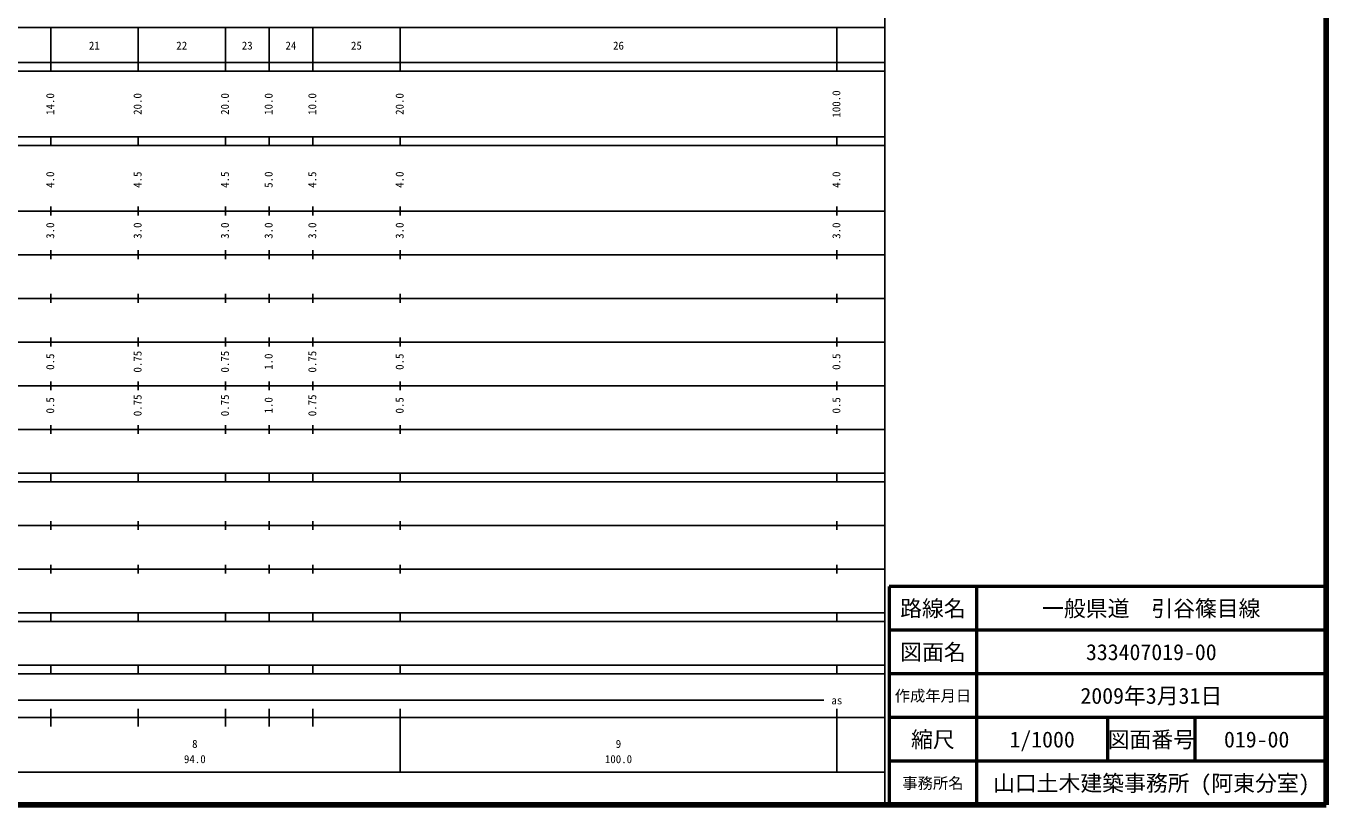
# Model space of a CAD drawing. Units: millimetres on the paper, enlarged 1000 times. Extents: x 40000 to 680000, y 20000 to 380000.
# Drawn here: x 382344 to 680000, y 20000 to 198357 of the extents above; entities that cross this region are included whole.
import ezdxf
from ezdxf.enums import TextEntityAlignment as Align

# ---------------------------------------------------------------- set-up
doc = ezdxf.new("R2010")
doc.units = ezdxf.units.MM
doc.header["$LTSCALE"] = 1000
for name, color, linetype, lineweight in [('M-TTL', 2, 'Continuous', 140), ('M-TTL-BAND', 7, 'Continuous', 25), ('M-TTL-FRAM', 2, 'Continuous', 50), ('M-TTL-LINE', 7, 'Continuous', 50)]:
    doc.layers.add(name, color=color, linetype=linetype, lineweight=lineweight)
doc.layers.add('M-TTL-TXT', color=7, linetype='Continuous')
doc.styles.add('ＭＳ ゴシック', font='')
doc.styles.get('ＭＳ ゴシック').set_extended_font_data('MS Gothic')

msp = doc.modelspace()

# ---------------------------------------------------------------- linework, layer by layer
at = {"layer": 'M-TTL'}
for p, q in [((680000, 20000), (680000, 380000)), ((40000, 20000), (680000, 20000))]:
    msp.add_line(p, q, dxfattribs=at)
at = {"layer": 'M-TTL-BAND'}
for p, q in [((579000, 20000), (579000, 370000)), ((68000, 198000), (579000, 198000)), ((388000, 188000), (388000, 198000)), ((408000, 188000), (408000, 198000)), ((428000, 188000), (428000, 198000)), ((438000, 188000), (438000, 198000)), ((448000, 188000), (448000, 198000)), ((468000, 188000), (468000, 198000)), ((568000, 188000), (568000, 198000)), ((40000, 190000), (579000, 190000)), ((40000, 188000), (579000, 188000)), ((40000, 173000), (579000, 173000)), ((388000, 171000), (388000, 173000)), ((408000, 171000), (408000, 173000)), ((428000, 171000), (428000, 173000)), ((438000, 171000), (438000, 173000)), ((448000, 171000), (448000, 173000)), ((468000, 171000), (468000, 173000)), ((568000, 171000), (568000, 173000)), ((40000, 171000), (579000, 171000)), ((40000, 156000), (579000, 156000)), ((388000, 155000), (388000, 157000)), ((408000, 155000), (408000, 157000)), ((428000, 155000), (428000, 157000)), ((438000, 155000), (438000, 157000)), ((448000, 155000), (448000, 157000)), ((468000, 155000), (468000, 157000)), ((568000, 155000), (568000, 157000)), ((46000, 146000), (579000, 146000)), ((388000, 145000), (388000, 147000)), ((408000, 145000), (408000, 147000)), ((428000, 145000), (428000, 147000)), ((438000, 145000), (438000, 147000)), ((448000, 145000), (448000, 147000)), ((468000, 145000), (468000, 147000)), ((568000, 145000), (568000, 147000)), ((388000, 135000), (388000, 137000)), ((408000, 135000), (408000, 137000)), ((428000, 135000), (428000, 137000)), ((438000, 135000), (438000, 137000)), ((448000, 135000), (448000, 137000)), ((468000, 135000), (468000, 137000)), ((568000, 135000), (568000, 137000)), ((52000, 136000), (579000, 136000)), ((46000, 126000), (579000, 126000)), ((388000, 125000), (388000, 127000)), ((408000, 125000), (408000, 127000)), ((428000, 125000), (428000, 127000)), ((438000, 125000), (438000, 127000)), ((448000, 125000), (448000, 127000)), ((468000, 125000), (468000, 127000)), ((568000, 125000), (568000, 127000)), ((388000, 115000), (388000, 117000)), ((408000, 115000), (408000, 117000)), ((428000, 115000), (428000, 117000)), ((438000, 115000), (438000, 117000)), ((448000, 115000), (448000, 117000)), ((468000, 115000), (468000, 117000)), ((568000, 115000), (568000, 117000)), ((52000, 116000), (579000, 116000)), ((46000, 106000), (579000, 106000)), ((388000, 105000), (388000, 107000)), ((408000, 105000), (408000, 107000)), ((428000, 105000), (428000, 107000)), ((438000, 105000), (438000, 107000)), ((448000, 105000), (448000, 107000)), ((468000, 105000), (468000, 107000)), ((568000, 105000), (568000, 107000)), ((40000, 96000), (579000, 96000)), ((388000, 94000), (388000, 96000)), ((408000, 94000), (408000, 96000)), ((428000, 94000), (428000, 96000)), ((438000, 94000), (438000, 96000)), ((448000, 94000), (448000, 96000)), ((468000, 94000), (468000, 96000)), ((568000, 94000), (568000, 96000)), ((40000, 94000), (579000, 94000)), ((49000, 84000), (579000, 84000)), ((388000, 83000), (388000, 85000)), ((408000, 83000), (408000, 85000)), ((428000, 83000), (428000, 85000)), ((438000, 83000), (438000, 85000)), ((448000, 83000), (448000, 85000)), ((468000, 83000), (468000, 85000)), ((568000, 83000), (568000, 85000)), ((388000, 73000), (388000, 75000)), ((408000, 73000), (408000, 75000)), ((428000, 73000), (428000, 75000)), ((438000, 73000), (438000, 75000)), ((448000, 73000), (448000, 75000)), ((468000, 73000), (468000, 75000)), ((568000, 73000), (568000, 75000)), ((40000, 74000), (579000, 74000)), ((40000, 64000), (579000, 64000)), ((388000, 62000), (388000, 64000)), ((408000, 62000), (408000, 64000)), ((428000, 62000), (428000, 64000)), ((438000, 62000), (438000, 64000)), ((448000, 62000), (448000, 64000)), ((468000, 62000), (468000, 64000)), ((568000, 62000), (568000, 64000)), ((40000, 62000), (579000, 62000)), ((40000, 52000), (579000, 52000)), ((388000, 50000), (388000, 52000)), ((408000, 50000), (408000, 52000)), ((428000, 50000), (428000, 52000)), ((438000, 50000), (438000, 52000)), ((448000, 50000), (448000, 52000)), ((468000, 50000), (468000, 52000)), ((568000, 50000), (568000, 52000)), ((40000, 50000), (579000, 50000)), ((71000, 44000), (565000, 44000)), ((388000, 38000), (388000, 42000)), ((408000, 38000), (408000, 42000)), ((428000, 38000), (428000, 42000)), ((438000, 38000), (438000, 42000)), ((448000, 38000), (448000, 42000)), ((468000, 27500), (468000, 42000)), ((568000, 27500), (568000, 42000)), ((40000, 40000), (579000, 40000)), ((68000, 27500), (579000, 27500))]:
    msp.add_line(p, q, dxfattribs=at)
at = {"layer": 'M-TTL-FRAM'}
for p, q in [((680000, 70000), (580000, 70000)), ((580000, 70000), (580000, 20000))]:
    msp.add_line(p, q, dxfattribs=at)
at = {"layer": 'M-TTL-LINE'}
for p, q in [((600000, 70000), (600000, 20000)), ((680000, 60000), (580000, 60000)), ((680000, 50000), (580000, 50000)), ((680000, 40000), (580000, 40000)), ((630000, 40000), (630000, 30000)), ((650000, 40000), (650000, 30000)), ((680000, 30000), (580000, 30000))]:
    msp.add_line(p, q, dxfattribs=at)

# ---------------------------------------------------------------- texts
at = {"layer": 'M-TTL-BAND', "style": 'ＭＳ ゴシック'}
for s, p in [('21', (398000, 192405)), ('22', (418000, 192405)), ('23', (433000, 192405)), ('24', (443000, 192405)), ('25', (458000, 192405)), ('26', (518000, 192405)), ('as', (568000, 42500)), ('8', (421000, 32523)), ('9', (518000, 32523)), ('94.0', (421000, 29033)), ('100.0', (518000, 29033))]:
    msp.add_text(s, height=1833, dxfattribs=at).set_placement(p, align=Align.BOTTOM_CENTER)
for s, p in [('14.0', (389351, 180500)), ('20.0', (409351, 180500)), ('20.0', (429351, 180500)), ('10.0', (439351, 180500)), ('10.0', (449351, 180500)), ('20.0', (469351, 180500)), ('100.0', (569351, 180500)), ('4.0', (389351, 163174)), ('4.5', (409351, 163174)), ('4.5', (429351, 163174)), ('5.0', (439351, 163174)), ('4.5', (449351, 163174)), ('4.0', (469351, 163174)), ('4.0', (569351, 163174)), ('3.0', (389351, 151500)), ('3.0', (409351, 151500)), ('3.0', (429351, 151500)), ('3.0', (439351, 151500)), ('3.0', (449351, 151500)), ('3.0', (469351, 151500)), ('3.0', (569351, 151500)), ('0.5', (389351, 121500)), ('0.75', (409351, 121500)), ('0.75', (429351, 121500)), ('1.0', (439351, 121500)), ('0.75', (449351, 121500)), ('0.5', (469351, 121500)), ('0.5', (569351, 121500)), ('0.5', (389351, 111500)), ('0.75', (409351, 111500)), ('0.75', (429351, 111500)), ('1.0', (439351, 111500)), ('0.75', (449351, 111500)), ('0.5', (469351, 111500)), ('0.5', (569351, 111500))]:
    msp.add_text(s, height=1833, rotation=90, dxfattribs=at).set_placement(p, align=Align.BOTTOM_CENTER)
at = {"layer": 'M-TTL-TXT', "style": 'ＭＳ ゴシック'}
for s, height, p in [('路線名', 3666, (590000, 65000)), ('路線名', 3666, (590000, 65000)), ('一般県道\u3000引谷篠目線', 3666, (640000, 65000)), ('図面名', 3666, (590000, 55000)), ('図面名', 3666, (590000, 55000)), ('333407019-00', 3666, (640000, 55000)), ('作成年月日', 2566, (590000, 45000)), ('作成年月日', 2566, (590000, 45000)), ('2009年3月31日', 3666, (640000, 45000)), ('縮尺', 3666, (590000, 35000)), ('縮尺', 3666, (590000, 35000)), ('1/1000', 3666, (615000, 35000)), ('図面番号', 3666, (640000, 35000)), ('図面番号', 3666, (640000, 35000)), ('019-00', 3666, (664125, 35000)), ('山口土木建築事務所 (阿東分室)', 3666, (640000, 25000)), ('事務所名', 2566, (590000, 25000)), ('事務所名', 2566, (590000, 25000))]:
    msp.add_text(s, height=height, dxfattribs=at).set_placement(p, align=Align.MIDDLE_CENTER)

doc.saveas('drawing.dxf')
